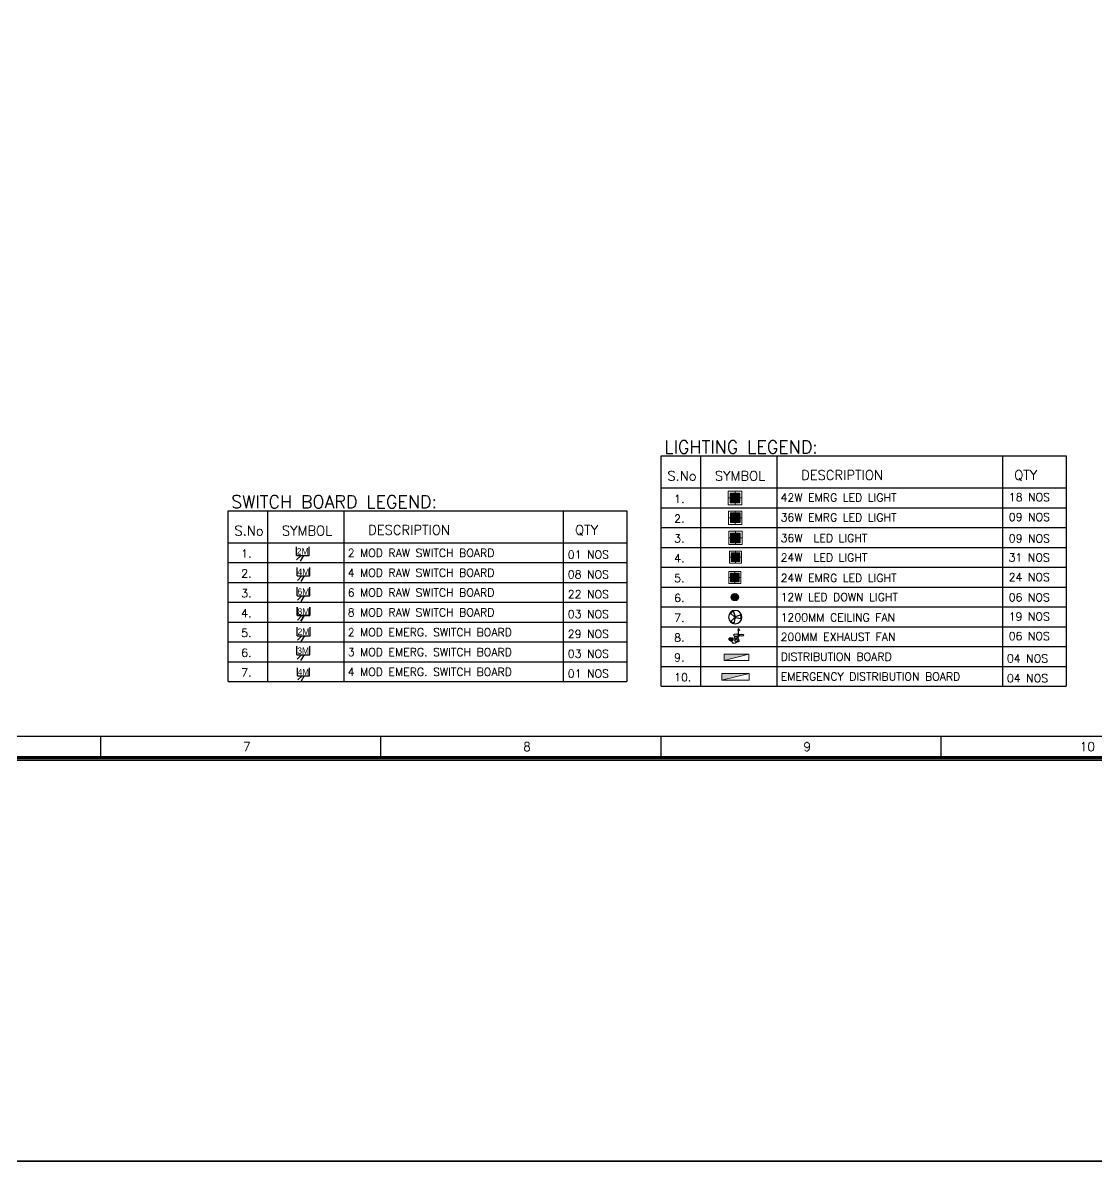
# Model space of a CAD drawing. Header units: millimetres. Extents: x 1380494 to 2061523, y -305664 to -174999.
# Drawn here: x 1564967 to 1581737, y -224422 to -206640 of the extents above; entities that cross this region are included whole.
import ezdxf
from ezdxf.enums import TextEntityAlignment as Align

# ---------------------------------------------------------------- set-up
doc = ezdxf.new("R2010")
doc.units = ezdxf.units.MM
doc.header["$LTSCALE"] = 600
doc.header["$MEASUREMENT"] = 0
doc.linetypes.add('ACAD_ISO04W100', pattern=[30, 24, -3, 0, -3])
doc.linetypes.add('CONTINU', pattern=[0])
for name, color, linetype in [('24W RAW POWER', 1, 'Continuous'), ('24W UPS POWER LIGHT', 5, 'Continuous'), ('ELE 36W EMERGENCY LIGHT', 5, 'Continuous'), ('ELE 36W LED LIGHT', 6, 'Continuous'), ('ELE-1200MM CEILINGFAN', 6, 'Continuous'), ('ELE-12W LED', 1, 'Continuous'), ('ELE-2M RAW P.SB', 40, 'Continuous'), ('ELE-2M UPS P.SB', 3, 'Continuous'), ('ELE-3M RAW P.SB', 40, 'Continuous'), ('ELE-3M UPS P.SB', 3, 'Continuous'), ('ELE-4M RAW P.SB', 7, 'Continuous'), ('ELE-6M RAW P.SB', 40, 'Continuous'), ('ELE-EXHAUST FAN', 10, 'Continuous'), ('ELE-LIGHTING WIRRING', 7, 'Continuous'), ('TITLE', 7, 'Continuous')]:
    doc.layers.add(name, color=color, linetype=linetype)
doc.layers.add('AREA', color=193, linetype='Continuous', plot=False)
for name, color, linetype, lineweight in [('axes', 40, 'ACAD_ISO04W100', 25), ('ELE-24W EMERGENCY  LED LIGHT', 5, 'Continuous', 18), ('ELE-24W LED LIGHT', 1, 'Continuous', 18), ('ELE-36W EMERGENCY  LED LIGHT', 7, 'Continuous', 18), ('ELE-36W LED LIGHT', 210, 'Continuous', 18), ('ELE-4M UPS P.SB', 3, 'Continuous', 9), ('ELE-8M RAW P.SB', 40, 'Continuous', 35), ('ELE. DB', 1, 'Continuous', 9), ('HATCH', 8, 'Continuous', 5), ('P-Wall', 250, 'Continuous', 35)]:
    doc.layers.add(name, color=color, linetype=linetype, lineweight=lineweight)
doc.layers.add('ELE-42W EMERGENCY DOWN LIGHT', color=7, linetype='Continuous', lineweight=0, true_color=0x608ec6)
doc.styles.add('ROMANS', font='romans.shx')
doc.styles.get("Standard").update_dxf_attribs({"font": 'stylu.ttf'})

# ---------------------------------------------------------------- blocks, each defined once
blk = doc.blocks.new('A$C66962185')
at = {"layer": 'TITLE'}
blk.add_line((360.7044688029871, -141176.0335827269), (2.142495829925183, -141176.0335827269), dxfattribs=at)
at = {"layer": 'TITLE', "color": 0}
for p, q in [((181.4234823164561, -141178.3291139239), (181.4234823164561, -141176.0335827269)), ((211.6862352637189, -141178.3291139239), (211.6862352637189, -141176.0335827269)), ((241.9489882109702, -141178.3291139239), (241.9489882109702, -141176.0335827269)), ((272.211741158233, -141178.3291139239), (272.211741158233, -141176.0335827269))]:
    blk.add_line(p, q, dxfattribs=at)
at = {"layer": 'TITLE', "color": 7, "const_width": 0.3550222037433294}
blk.add_lwpolyline([(363, -140928.3645569619), (363, -141178.3291139239), (0, -141178.3291139239), (0, -140928.3645569619)], close=True, dxfattribs=at)
at = {"layer": 'TITLE', "color": 0, "style": 'ROMANS'}
for s, p in [('7', (197.2001258680918, -141177.1468621627)), ('8', (227.4628788153447, -141177.1468621627)), ('9', (257.7256317626059, -141177.1468621627)), ('10', (287.9883847098687, -141177.1468621627))]:
    blk.add_text(s, height=0.9515322989103907, dxfattribs=at).set_placement(p, align=Align.MIDDLE)
blk = doc.blocks.new('ELE.EMERGENCY 40W LED LIGHT')
at = {"layer": 'ELE-36W EMERGENCY  LED LIGHT'}
h = blk.add_hatch(dxfattribs=at)
h.set_pattern_fill('ANSI31', color=5, scale=300, style=0)
h.set_pattern_definition([(45, (0, 0), (-26.51650429449553, 26.51650429449553), [])])
h.paths.add_polyline_path([(-207.71532323258, -207.7153232324927), (-207.71532323258, 207.7153232324927), (207.71532323258, 207.7153232324927), (207.71532323258, -207.7153232324927)])
for p, q in [((-288, 0), (288, 0)), ((0, 288), (0, -288))]:
    blk.add_line(p, q, dxfattribs=at)
for points in [[(-288, -288), (-288, 288), (288, 288), (288, -288)], [(-207.71532323258, -207.7153232324927), (-207.71532323258, 207.7153232324927), (207.71532323258, 207.7153232324927), (207.71532323258, -207.7153232324927)]]:
    blk.add_lwpolyline(points, close=True, dxfattribs=at)
blk = doc.blocks.new('light300x600')
at = {"layer": 'ELE-36W LED LIGHT', "lineweight": 0}
for p, q in [((918214.7090835375, -78407.37249509472), (918214.7090835375, -79007.37249509478)), ((918814.7090835375, -78407.37249509472), (918214.7090835375, -78407.37249509472)), ((918214.7090835375, -78707.37249509475), (918814.7090835375, -78707.37249509475)), ((918298.3389551704, -78491.25845918385), (918298.5950476268, -78491.00236672752)), ((918298.3389551704, -78544.29146777285), (918351.6280562157, -78491.00236672752)), ((918298.3389551701, -78597.32447636187), (918404.6610648044, -78491.00236672758)), ((918298.3389551701, -78650.35748495086), (918457.6940733936, -78491.00236672755)), ((918298.3389551704, -78703.39049353982), (918510.7270819825, -78491.00236672752)), ((918298.3389551704, -78756.4235021288), (918563.7600905717, -78491.00236672751)), ((918298.3389551701, -78809.45651071782), (918616.7930991607, -78491.00236672758)), ((918298.3389551701, -78862.48951930682), (918669.8261077496, -78491.00236672752)), ((918298.3389551704, -78915.52252789578), (918722.8591163385, -78491.00236672752)), ((918298.3389551701, -78491.00236672754), (918298.3389551701, -78923.74262346195)), ((918731.0792119048, -78491.00236672754), (918298.3389551701, -78491.00236672754)), ((918343.1518681933, -78923.7426234619), (918731.0792119048, -78535.81527975028)), ((918396.1848767822, -78923.74262346196), (918731.0792119048, -78588.8482883393)), ((918449.2178853712, -78923.74262346196), (918731.0792119048, -78641.88129692829)), ((918502.2508939601, -78923.7426234619), (918731.0792119048, -78694.91430551725)), ((918514.7090835375, -78407.37249509472), (918514.7090835375, -79007.37249509478)), ((918555.2839025491, -78923.74262346193), (918731.0792119048, -78747.94731410629)), ((918608.316911138, -78923.74262346196), (918731.0792119048, -78800.98032269526)), ((918731.0792119048, -78923.74262346195), (918731.0792119048, -78491.00236672754)), ((918814.7090835375, -79007.37249509478), (918814.7090835375, -78407.37249509472)), ((918214.7090835375, -79007.37249509478), (918814.7090835375, -79007.37249509478)), ((918298.3389551701, -78923.74262346195), (918731.0792119048, -78923.74262346195)), ((918661.349919727, -78923.74262346196), (918731.0792119048, -78854.01333128425)), ((918714.3829283161, -78923.74262346199), (918731.0792119048, -78907.04633987321))]:
    blk.add_line(p, q, dxfattribs=at)
blk = doc.blocks.new('24w led light')
at = {"layer": 'ELE-24W LED LIGHT', "color": 1, "lineweight": 0}
for p, q in [((159.0000000012145, 158.9999999986694), (-159.9999999987274, 159.0000000012225)), ((-159.9999999987274, 159.0000000012225), (-160.0000000012806, -159.9999999987194)), ((114.5367849160933, 114.5367849143026), (-115.5367849143026, 114.5367849161594)), ((-115.5367849143026, 114.5367849161594), (-115.5367849161594, -115.5367849143526)), ((110.1664341049445, -115.5367849160353), (-115.5367849143606, 110.1664341068094)), ((81.97055120514068, -115.5367849159193), (-115.5367849145927, 81.97055120700553)), ((53.77466830533685, -115.5367849157452), (-115.5367849147668, 53.77466830725971)), ((25.57878540547499, -115.536784915397), (-115.5367849150569, 25.57878540745588)), ((114.5367849144106, -91.7112528255815), (-91.71125282390676, 114.5367849159273)), ((114.5367849147007, -63.51536992577766), (-63.51536992410293, 114.5367849156952)), ((114.5367849149328, -35.31948702603185), (-35.31948702429909, 114.5367849155211)), ((114.5367849151069, -7.123604126228013), (-7.123604124495255, 114.536784915289)), ((-0.5000000012805742, -159.999999999996), (-0.4999999987274407, 158.999999999946)), ((114.536784915339, 21.07227877357582), (21.07227877536661, 114.5367849150569)), ((114.5367849155711, 49.26816167332163), (49.26816167511242, 114.5367849148248)), ((114.5367849158032, 77.46404457312546), (77.46404457497428, 114.5367849145927)), ((114.5367849160353, 105.6599274730454), (105.6599274747201, 114.5367849143606)), ((114.5367849142945, -115.5367849162094), (114.5367849160933, 114.5367849143026)), ((158.9999999987194, -160.0000000012726), (159.0000000012145, 158.9999999986694)), ((-160.000000000004, -0.4999999987194258), (158.999999999996, -0.5000000012725593)), ((-160.0000000012806, -159.9999999987194), (158.9999999987194, -160.0000000012726)), ((-2.617097494328851, -115.5367849151649), (-115.536784915231, -2.617097492464012)), ((-30.81298039413269, -115.5367849150489), (-115.5367849154631, -30.81298039220982)), ((-59.00886329393652, -115.5367849148168), (-115.5367849156952, -59.00886329212971)), ((-87.20474619374036, -115.5367849144686), (-115.5367849159273, -87.20474619181749)), ((-115.4006290935442, -115.5367849142945), (-115.5367849161594, -115.4006290915633)), ((-115.5367849161594, -115.5367849143526), (114.5367849142945, -115.5367849162094))]:
    blk.add_line(p, q, dxfattribs=at)
blk = doc.blocks.new('24w led emeregency')
at = {"layer": 'ELE-24W EMERGENCY  LED LIGHT'}
h = blk.add_hatch(dxfattribs=at)
h.set_pattern_fill('ANSI31', scale=166.666666666665, style=0)
h.set_pattern_definition([(45, (0, 0), (-14.73139127471959, 14.7313912747196), [])])
h.paths.add_polyline_path([(-115.397401795839, -115.397401795839), (-115.397401795839, 115.397401795839), (115.397401795839, 115.397401795839), (115.397401795839, -115.397401795839)])
at = {"layer": 'ELE-24W EMERGENCY  LED LIGHT', "color": 5}
for p, q in [((-160, 0), (160, 0)), ((0, 160), (0, -160))]:
    blk.add_line(p, q, dxfattribs=at)
for points in [[(-160, -160), (-160, 160), (160, 160), (160, -160)], [(-115.397401795839, -115.397401795839), (-115.397401795839, 115.397401795839), (115.397401795839, 115.397401795839), (115.397401795839, -115.397401795839)]]:
    blk.add_lwpolyline(points, close=True, dxfattribs=at)
blk = doc.blocks.new('A$C07FB25EA')
at = {"layer": 'ELE-1200MM CEILINGFAN', "color": 3}
for p, q in [((-14.84286138923198, -1.026129745423532), (-14.81482261964993, 2.37777899041248)), ((-11.7984145034352, 4.548378357842012), (-2.224771563924151, 1.439198100535577)), ((0.2555713899018883, 2.637343919337582), (3.168330920685548, 12.07415516399124)), ((9.838218455632159, 7.943537505430868), (2.358767898105725, 1.207109641702118)), ((6.532776267500593, 13.36735990063607), (9.466628320107704, 11.64112324596863)), ((-2.411792527615034, -1.097340643536882), (-12.04069056159642, -3.293222517087997)), ((1.960196047803038, -12.49191586327652), (-0.1339963341779367, -2.646307742243152)), ((2.156221137716784, -1.540003275806157), (8.872359640910874, -8.780932646906876)), ((8.31008512173139, -12.34123015521618), (5.348194299542229, -14.01890223638475))]:
    blk.add_line(p, q, dxfattribs=at)
at = {"layer": 'ELE-1200MM CEILINGFAN', "color": 5, "ltscale": 10}
blk.add_circle((0, 0), 16.44920765180997, dxfattribs=at)
at = {"layer": 'ELE-1200MM CEILINGFAN', "color": 3}
for radius in [2.649698036423876, 1.57768634052507]:
    blk.add_circle((0, 0), radius, dxfattribs=at)
for centre, radius, start, end in [((-12.51198974412546, 2.358810032856127), 2.302911000000001, 71.9493309579858, 179.5280523201116), ((5.364932230608247, 11.38253260855709), 2.302911, 59.52805232013018, 162.5228544712673), ((8.29878428322263, 9.656295953875087), 2.302911, 311.9493309576654, 59.52805232013018), ((-12.54002851371843, -1.045098702990799), 2.302911000000001, 179.5280523201116, 282.5228544713182), ((4.213205460910103, -12.01510598673485), 2.302911000000001, 191.9493309577734, 299.5280523201873), ((7.175096283113817, -10.33743390556629), 2.302911000000001, 299.5280523201873, 42.52285447146621)]:
    blk.add_arc(centre, radius, start, end, dxfattribs=at)
blk = doc.blocks.new('A$C44D17E71')
at = {"layer": 'ELE-EXHAUST FAN', "color": 1}
for p, q in [((-13.29599733809255, 0.7159641550460947), (-9.753207352478512, 2.099846774310208)), ((-13.29599733809255, 0.7159641550460947), (-9.753207352328673, -0.4807560357785405)), ((-9.753207352478512, 2.099846774310208), (-9.753207352328673, -0.4807560357785405)), ((-0.9728406073775204, 0.8095453698751953), (-9.753207352478512, 0.8095453698751953)), ((6.624894357317842, -9.319243077637587), (4.708301747763088, -9.310921312920549)), ((4.708301747549129, -9.31092131185462), (4.708301747527756, -16.79750919255232)), ((6.592107783299824, -16.80575916425325), (4.708301747527756, -16.79743739952348)), ((6.592107783299824, -16.80575916425325), (6.624894357082511, -9.319243076573478)), ((6.606356718972009, -13.55214423543978), (10.06401058358968, -13.56728674265971)), ((6.608972073030898, -12.95495190956128), (10.06662593766994, -12.97009441677576))]:
    blk.add_line(p, q, dxfattribs=at)
blk.add_ellipse((-0.9728406073561473, 5.636987982185019), major_axis=(-4.194098581760904e-11, -4.827442612307142), ratio=0.3635497343302502, dxfattribs=at)
at = {"layer": 'ELE-EXHAUST FAN', "color": 1, "extrusion": (0, 0, -1)}
blk.add_ellipse((-0.9728406073561473, -4.017897242429171), major_axis=(-4.194039462639472e-11, 4.827442612307142), ratio=0.3635497343302502, dxfattribs=at)
blk.add_ellipse((6.311101380334847, -13.0611986838426), major_axis=(0.01644494446120371, 3.755053575657497), ratio=0.9999999968774386, start_param=0.07928288612717244, end_param=3.06230976746262, dxfattribs=at)
at = {"layer": 'ELE-EXHAUST FAN', "color": 1}
blk.add_open_spline([(-1.040462210238502, 0.8131301081702986), (-0.794110476796277, -0.2959092840810627), (3.443820170653225, 2.503108630342467), (7.593877717068608, -7.044175584480399), (-0.9620381850488684, -5.976623083626691), (5.220079382851281, 0.4063643747449532), (14.26886167446287, 3.094036723225145), (9.160937442755994, -9.394371721256903), (5.4319324894484, -2.528912989344462), (11.72688167262936, 0.02392873297139886), (16.82435437684603, -10.78942685045513), (10.13837529740211, -10.70616108024435), (10.06508547398614, -12.97008767044419)], degree=3, knots=[0, 0, 0, 0, 6.261698984633693, 12.35289337727386, 15.78723858549406, 21.85874170938161, 28.75275539672618, 35.67821749018282, 39.22549451667553, 45.35410703231142, 53.69387849876626, 67.42145290315356, 67.42145290315356, 67.42145290315356, 67.42145290315356], dxfattribs=at)
blk = doc.blocks.new('18W LED')
at = {"layer": 'ELE-12W LED'}
h = blk.add_hatch(dxfattribs=at)
h.set_pattern_fill('ANSI31', color=252)
h.set_pattern_definition([(45, (-1135553.90972861, 459369.4158411386), (-2.245064030267288, 2.245064030267288), [])])
edge = h.paths.add_edge_path()
edge.add_arc((0, 0), 85.66142586955375, 0, 360)
at = {"layer": 'ELE-12W LED', "color": 1}
for p, q in [((-126.0971237812191, 0), (126.0971237812191, 0)), ((0, -126.0971237812773), (0, 126.0971237812773))]:
    blk.add_line(p, q, dxfattribs=at)
for radius in [126.0971237812657, 85.66142586955375]:
    blk.add_circle((0, 0), radius, dxfattribs=at)
blk = doc.blocks.new('54W EME')
at = {"layer": 'ELE-42W EMERGENCY DOWN LIGHT'}
h = blk.add_hatch(dxfattribs=at)
h.set_pattern_fill('ANSI31', color=8, scale=312.5000000033303, style=0)
h.set_pattern_definition([(45, (-3.352761268615723e-08, 3.387685865163803e-08), (-27.62135864039388, 27.62135864039388), [])])
h.paths.add_polyline_path([(-216.3701284029521, -216.370128335664), (-216.3701284029521, 216.3701284034178), (216.3701283358969, 216.3701284034178), (216.3701283358969, -216.370128335664)])
for p, q in [((-300.0000000367872, 3.387685865163803e-08), (299.999999969732, 3.387685865163803e-08)), ((-3.352761268615723e-08, 300.0000000370201), (-3.352761268615723e-08, -299.9999999692664))]:
    blk.add_line(p, q, dxfattribs=at)
for points in [[(-300.0000000367872, -299.9999999692664), (-300.0000000367872, 300.0000000370201), (299.999999969732, 300.0000000370201), (299.999999969732, -299.9999999692664)], [(-216.3701284029521, -216.370128335664), (-216.3701284029521, 216.3701284034178), (216.3701283358969, 216.3701284034178), (216.3701283358969, -216.370128335664)]]:
    blk.add_lwpolyline(points, close=True, dxfattribs=at)
blk = doc.blocks.new('RPDB')
at = {"layer": 'ELE. DB'}
h = blk.add_hatch(color=1, dxfattribs=at)
h.dxf.hatch_style = 1
h.paths.add_polyline_path([(150, -5.684341886080801e-14), (150, 600), (0, 600)])
at = {"layer": 'ELE. DB', "color": 1}
blk.add_line((0, 600), (150, 0), dxfattribs=at)
blk.add_lwpolyline([(0, 0), (0, 600), (150, 600), (150, 0)], close=True, dxfattribs=at)
blk = doc.blocks.new('UPS DB')
at = {"layer": 'HATCH'}
h = blk.add_hatch(color=3, dxfattribs=at)
h.dxf.hatch_style = 1
h.paths.add_polyline_path([(0, -150), (600, -150), (600, 0)])
at = {"layer": 'ELE. DB', "color": 3}
blk.add_line((600, 0), (0, -150), dxfattribs=at)
blk.add_lwpolyline([(0, 0), (600, 0), (600, -150), (0, -150)], close=True, dxfattribs=at)
blk = doc.blocks.new('2M UPS SB')
at = {"layer": 'ELE-2M UPS P.SB', "color": 3}
for p, q in [((-133.7655910551548, 160), (-69.26612788438797, 265.2194964364171)), ((-88.23655763268471, 160), (-3.38374388217926, 244.8528137430549)), ((-240, 160), (-240, 0)), ((0, 160), (-240, 160)), ((0, 160), (0, 0))]:
    blk.add_line(p, q, dxfattribs=at)
blk.add_text('2M', height=120, rotation=180, dxfattribs=at).set_placement((-6.021764248609543, 142.9791077449918))
blk = doc.blocks.new('2M SB')
at = {"layer": 'ELE-2M RAW P.SB'}
for p, q in [((-133.7655910551548, 160), (-69.26612788438797, 265.2194964364171)), ((-88.23655763268471, 160), (-3.38374388217926, 244.8528137430549)), ((-240, 160), (-240, 0)), ((0, 160), (-240, 160)), ((0, 160), (0, 0))]:
    blk.add_line(p, q, dxfattribs=at)
blk.add_text('2M', height=120, rotation=180, dxfattribs=at).set_placement((-6.021764248609543, 142.9791077449918))
blk = doc.blocks.new('4M P.SB')
at = {"layer": 'ELE-2M RAW P.SB'}
for p, q in [((0, 0), (3.333333333328483, 0)), ((0, 0), (0, -5)), ((0, -2.786783146984817), (-2.192072842430207, -1.443044330924749)), ((0, -1.838261617347598), (-1.76776695298031, -0.07049466421449324)), ((0, -5), (3.333333333328483, -5))]:
    blk.add_line(p, q, dxfattribs=at)
blk.add_text('4M', height=2.5, rotation=269.9999999999999, dxfattribs=at).set_placement((0.3546019219793379, -0.1254534218460321))
blk = doc.blocks.new('3M UPS SB')
at = {"layer": 'ELE-3M UPS P.SB', "color": 3}
for p, q in [((-133.7655910551548, 160), (-69.26612788438797, 265.2194964364171)), ((-88.23655763268471, 160), (-3.38374388217926, 244.8528137430549)), ((-240, 160), (-240, 0)), ((0, 160), (-240, 160)), ((0, 160), (0, 0))]:
    blk.add_line(p, q, dxfattribs=at)
blk.add_text('3M', height=120, rotation=180, dxfattribs=at).set_placement((-6.021764248609543, 142.9791077449918))
blk = doc.blocks.new('S-SKIRT')
at = {"layer": 'ELE-3M RAW P.SB'}
for p, q in [((4, 6), (0, 6)), ((4, 0), (4, 6)), ((4, 0), (0, 0)), ((4, 3.344139776646216), (6.630487410939168, 1.731653196809248)), ((4, 2.205913940540995), (6.121320343560001, 0.08459359698144908))]:
    blk.add_line(p, q, dxfattribs=at)
blk.add_text('6M', height=3, rotation=90, dxfattribs=at).set_placement((3.574477693648078, 0.1505441061744932))
blk = doc.blocks.new('TEWEE')
at = {"layer": 'ELE-8M RAW P.SB'}
for p, q in [((-187.5000000005821, 0), (-187.5000000005821, 125.0000000002037)), ((-187.5000000005821, 0), (0, 0)), ((-118.5651893498143, 0), (-184.8564500925131, -66.29126073696534)), ((-82.99563198827673, 0), (-133.3858375907876, -82.20273159138742)), ((0, 0), (0, 125.0000000002037))]:
    blk.add_line(p, q, dxfattribs=at)
blk.add_text('8M', height=93.75000000029215, dxfattribs=at).set_placement((-182.7954966813559, 13.29757207425428))
blk = doc.blocks.new('4M UPS')
at = {"layer": 'ELE-2M UPS P.SB', "color": 3}
for p, q in [((125.000040929066, -4.304808680899441e-05), (4.092906601727009e-05, -4.304808680899441e-05)), ((125.000040929066, -187.5000430482032), (125.000040929066, -4.304808680899441e-05)), ((125.000040929066, -82.99567503630533), (207.2027725202497, -133.385880638496)), ((125.000040929066, -118.5652323976101), (191.2913016660605, -184.8564931402507)), ((125.000040929066, -187.5000430482032), (4.092906601727009e-05, -187.5000430482032))]:
    blk.add_line(p, q, dxfattribs=at)
blk.add_text('4M', height=93.75000000006436, rotation=89.99999999999979, dxfattribs=at).set_placement((111.7024688548408, -182.795539728977))

msp = doc.modelspace()

# ---------------------------------------------------------------- linework, layer by layer
at = {"layer": 'AREA'}
for points in [[(1539896.813986779, -181916.0400007403), (1592493.518009221, -181916.0400007403), (1592493.518009221, -218162.5549147001), (1539896.813986779, -218162.5549147001)], [(1539941.813986779, -181961.0400007403), (1592448.518009221, -181961.0400007403), (1592448.518009221, -218117.5549147001), (1539941.813986779, -218117.5549147001)]]:
    msp.add_lwpolyline(points, close=True, dxfattribs=at)
at = {"layer": 'axes', "color": 7, "linetype": 'CONTINU'}
for p, q in [((1575555.423304602, -213406.2960502906), (1575555.423304602, -217003.7392039551)), ((1576744.372613369, -213406.2960502906), (1576744.372613369, -217003.7392039551)), ((1580272.093200004, -213406.2960502906), (1580272.093200004, -217003.7392039551)), ((1574940.514140083, -213905.9025783586), (1581266.423523296, -213905.9025783586)), ((1568791.339776395, -214262.6529081467), (1568791.339776393, -216930.7450741309)), ((1569980.289085163, -214262.6529081467), (1569980.289085161, -216930.7450741309)), ((1573411.36625195, -214262.6529081467), (1573411.366251948, -216930.7450741309)), ((1574940.514140083, -214215.6862409181), (1581266.423523296, -214215.6862409181)), ((1574940.514140083, -214525.4699034775), (1581266.423523296, -214525.4699034775)), ((1568176.430611877, -214762.2594362147), (1574405.696575241, -214762.2594362147)), ((1574940.514140083, -214835.253566037), (1581266.423523296, -214835.253566037)), ((1568176.430611877, -215072.0430987741), (1574405.696575241, -215072.0430987741)), ((1574940.514140083, -215145.0372285965), (1581266.423523296, -215145.0372285965)), ((1568176.430611877, -215381.8267613336), (1574405.696575241, -215381.8267613336)), ((1574940.514140083, -215454.8208911559), (1581266.423523296, -215454.8208911559)), ((1568176.430611877, -215691.6104238931), (1574405.696575241, -215691.6104238931)), ((1574940.514140083, -215764.6045537154), (1581266.423523296, -215764.6045537154)), ((1568176.430611877, -216001.3940864525), (1574405.696575241, -216001.3940864525)), ((1574940.514140083, -216074.3882162748), (1581266.423523303, -216074.3882162748)), ((1568176.430611877, -216311.177749012), (1574405.696575241, -216311.177749012)), ((1574940.514140083, -216384.1718788362), (1581266.423523303, -216384.1718788362)), ((1568176.430611877, -216620.9614115715), (1574405.696575241, -216620.9614115715)), ((1574940.514140083, -216693.9555413956), (1581266.423523303, -216693.9555413956)), ((1568176.430611877, -216930.7450741309), (1574405.696575241, -216930.7450741309)), ((1574940.514140083, -217003.7392039551), (1581266.423523303, -217003.7392039551))]:
    msp.add_line(p, q, dxfattribs=at)
for points in [[(1574940.514140087, -217003.7392039551), (1574940.514140083, -213406.2960502906), (1581266.423523296, -213406.2960502906), (1581266.423523299, -217003.7392039551)], [(1568176.430611877, -216930.7450741309), (1568176.430611877, -214262.6529081467), (1574405.696575241, -214262.6529081467), (1574405.696575241, -216930.7450741309)]]:
    msp.add_lwpolyline(points, dxfattribs=at)
at = {"layer": 'P-Wall', "color": 30, "true_color": 0xf8991e}
msp.add_lwpolyline([(1532338.503809844, -174998.8580140677), (1598775.822816538, -174998.8580140677), (1598775.822816538, -224422.1167756764), (1532338.503809844, -224422.1167756764)], close=True, dxfattribs=at)

# ---------------------------------------------------------------- block references
at = {"layer": '24W RAW POWER', "lineweight": 9, "xscale": 0.5845946691697645, "yscale": 0.5845946691697645, "zscale": 0.5845946691697645}
msp.add_blockref('24w led light', (1576101.355254053, -214984.8971380154), dxfattribs=at)
at = {"layer": '24W UPS POWER LIGHT', "lineweight": 9, "xscale": 0.5827678108277604, "yscale": 0.5827678108277604, "zscale": 0.5827678108277604}
msp.add_blockref('24w led emeregency', (1576091.543933413, -215303.8663234069), dxfattribs=at)
at = {"layer": 'ELE 36W EMERGENCY LIGHT', "xscale": 0.36422988176771, "yscale": 0.36422988176771, "zscale": 0.36422988176771}
msp.add_blockref('ELE.EMERGENCY 40W LED LIGHT', (1576096.291356652, -214370.8704033374), dxfattribs=at)
at = {"layer": 'ELE 36W LED LIGHT', "xscale": 0.3496606864969679, "yscale": 0.3496606864969679, "zscale": 0.3496606864969679, "rotation": 89.9999999995464}
msp.add_blockref('light300x600', (1548578.700155764, -535853.7715348629), dxfattribs=at)
at = {"layer": 'ELE-1200MM CEILINGFAN', "color": 7, "ltscale": 8, "xscale": -6.343525579293813, "yscale": 6.343525579293813, "zscale": 6.343525579293813}
msp.add_blockref('A$C07FB25EA', (1576096.706110409, -215923.0947467359), dxfattribs=at)
at = {"layer": 'ELE-12W LED', "color": 6, "xscale": 0.4614878133998618, "yscale": 0.4614878133998618, "zscale": 0.4614878133998618}
msp.add_blockref('18W LED', (1576091.543933413, -215612.1051135688), dxfattribs=at)
at = {"layer": 'ELE-2M RAW P.SB', "color": 6, "xscale": 0.8333333333330731, "yscale": 0.8333333333330731, "zscale": 0.8333333333330731, "rotation": 179.9999999999999}
msp.add_blockref('2M SB', (1569241.630372185, -214826.1530251272), dxfattribs=at)
at = {"layer": 'ELE-2M UPS P.SB', "color": 6, "xscale": 0.8333333333330731, "yscale": 0.8333333333330731, "zscale": 0.8333333333330731, "rotation": 180}
msp.add_blockref('2M UPS SB', (1569255.235849771, -216081.5561326246), dxfattribs=at)
at = {"layer": 'ELE-3M UPS P.SB', "color": 6, "xscale": 0.8333333333330731, "yscale": 0.8333333333330731, "zscale": 0.8333333333330731, "rotation": 180}
msp.add_blockref('3M UPS SB', (1569249.580409352, -216378.1390074837), dxfattribs=at)
at = {"layer": 'ELE-42W EMERGENCY DOWN LIGHT', "linetype": 'ByBlock', "xscale": 0.3543787660439607, "yscale": 0.3543787660439607, "zscale": 0.3543787660439607}
msp.add_blockref('54W EME', (1576094.047770643, -214061.766688027), dxfattribs=at)
at = {"layer": 'ELE-4M RAW P.SB', "color": 7, "linetype": 'CONTINU', "xscale": 39.99999999998751, "yscale": 39.99999999998751, "zscale": 39.99999999998751, "rotation": 89.99999999999993}
msp.add_blockref('4M P.SB', (1569253.359007789, -215279.767452148), dxfattribs=at)
at = {"layer": 'ELE-4M UPS P.SB', "rotation": 270}
msp.add_blockref('4M UPS', (1569447.83509516, -216713.9781010837), dxfattribs=at)
at = {"layer": 'ELE-6M RAW P.SB', "xscale": 33.33333333327715, "yscale": 33.33333333327715, "zscale": 33.33333333327715, "rotation": 269.9999999999999}
msp.add_blockref('S-SKIRT', (1569253.359007789, -215456.2177813743), dxfattribs=at)
at = {"layer": 'ELE-8M RAW P.SB', "xscale": 1.066666666663143, "yscale": 1.066666666663143, "zscale": 1.066666666663143}
msp.add_blockref('TEWEE', (1569453.359007788, -215899.3347772669), dxfattribs=at)
at = {"layer": 'ELE-EXHAUST FAN', "xscale": 8.475743973959146, "yscale": 8.475743973959146, "zscale": 8.475743973959146, "rotation": 270}
msp.add_blockref('A$C44D17E71', (1576143.266256168, -216212.5733105252), dxfattribs=at)
at = {"layer": 'ELE. DB'}
for name, p, xscale, yscale, zscale, rotation in [('RPDB', (1576311.208093263, -216599.7283195714), 0.6480274736287961, 0.6480274736287961, 0.6480274736287961, 89.9999999999999), ('UPS DB', (1576312.290484763, -216907.8842182151), 0.7097461312461177, 0.7097461312461177, 0.7097461312461177, 179.9999999999998)]:
    msp.add_blockref(name, p, dxfattribs=dict(at, xscale=xscale, yscale=yscale, zscale=zscale, rotation=rotation))
at = {"layer": 'TITLE', "xscale": 144.6465675549349, "yscale": 144.6465665108379, "zscale": 144.6465669265092}
msp.add_blockref('A$C66962185', (1539941.813986779, 20202843.01715146), dxfattribs=at)

# ---------------------------------------------------------------- texts
at = {"layer": 'ELE-LIGHTING WIRRING', "color": 7, "linetype": 'CONTINU', "attachment_point": 1, "style": 'ROMANS'}
for s, insert, char_height, width in [('{\\C256;LIGHTING LEGEND:}', (1574987.185293428, -213165.2071732572), 200, 4776.922887177672), ('{\\C256;S.No}', (1575036.686935372, -213641.5528791221), 150, 383.9574033416962), ('{\\C256;SYMBOL}', (1575779.267115972, -213641.5528791221), 150, 383.9574033416962), ('{\\C256;DESCRIPTION}', (1577125.852269783, -213629.4330115943), 150, 383.9574033416962), ('{\\C256;QTY}', (1580455.000946803, -213629.4330115943), 150, 383.9574033417739), ('{\\C256;SWITCH BOARD LEGEND:}', (1568223.101765221, -214021.5640311133), 200, 4776.922887177672), ('{\\C256;1.}', (1575143.128089636, -214012.8674171707), 125, 383.9574033416962), ('{\\C256;42W EMRG LED LIGHT}', (1576806.125842585, -213993.9183781213), 125, 2689.156207496025), ('{\\C256;18 NOS\\P}', (1580371.043085119, -213987.4072114463), 125, 1147.951954938937), ('{\\C256;2.}', (1575143.128089636, -214322.6510797302), 125, 383.9574033416962), ('{\\C256;36W EMRG LED LIGHT}', (1576806.125842585, -214303.7020406807), 125, 2689.156207496025), ('{\\C256;09 NOS\\P}', (1580371.043085119, -214297.1908740057), 125, 1147.951954938937), ('{\\C256;S.No}', (1568272.603407165, -214497.9097369782), 150, 383.9574033416962), ('{\\C256;SYMBOL}', (1569015.183587766, -214497.9097369782), 150, 383.9574033416962), ('{\\C256;DESCRIPTION}', (1570361.768741576, -214485.7898694504), 150, 383.9574033416962), ('{\\C256;QTY}', (1573594.273998749, -214485.7898694504), 150, 383.9574033417739), ('{\\C256;3.}', (1575143.128089636, -214632.4347422897), 125, 383.9574033416962), ('{\\C256;36W  LED LIGHT}', (1576806.125842585, -214626.4851919963), 125, 2689.156207496025), ('{\\C256;09 NOS\\P}', (1580371.043085119, -214632.2225239734), 125, 1159.587027767207), ('{\\C256;1.}', (1568379.044561429, -214869.2242750268), 125, 383.9574033416962), ('{\\C256;2 MOD RAW SWITCH BOARD}', (1570042.042314379, -214857.9619505111), 125, 2689.156207496025), ('{\\C256;01 NOS\\P}', (1573480.830868897, -214883.4337193373), 125, 930.3434583204798), ('{\\C256;4.}', (1575143.128089636, -214942.2184048491), 125, 383.9574033416962), ('{\\C256;24W  LED LIGHT}', (1576806.125842585, -214930.6535320702), 125, 2689.156207496025), ('{\\C256;31 NOS\\P}', (1580367.104128173, -214929.5005103527), 125, 1050.993014701176), ('{\\C256;4 MOD RAW SWITCH BOARD}', (1570042.042314379, -215167.7456130724), 125, 2689.156207496025), ('{\\C256;2.}', (1568379.044561429, -215179.0079375863), 125, 383.9574033416962), ('{\\C256;08 NOS\\P}', (1573480.830868897, -215193.2173818986), 125, 1056.638836530503), ('{\\C256;5.}', (1575143.128089636, -215252.0020674104), 125, 383.9574033416962), ('{\\C256;24W EMRG LED LIGHT}', (1576806.125842585, -215249.4443468853), 125, 2689.156207496025), ('{\\C256;24 NOS\\P}', (1580368.619111611, -215236.1714576381), 125, 1066.506445139181), ('{\\C256;3.}', (1568379.044561429, -215488.7916001457), 125, 383.9574033416962), ('{\\C256;6 MOD RAW SWITCH BOARD\\P}', (1570042.042314379, -215477.5292756319), 125, 3079.024548925925), ('{\\C256;22 NOS\\P}', (1573480.830868897, -215503.0010444581), 125, 957.7989753228612), ('{\\C256;6.}', (1575143.128089636, -215561.7857299699), 125, 383.9574033416962), ('{\\C256;12W LED DOWN LIGHT}', (1576806.125842585, -215548.5954087051), 125, 2689.156207496025), ('{\\C256;06 NOS\\P}', (1580368.619111611, -215552.0357622402), 125, 1070.384802748915), ('{\\C256;4.}', (1568379.044561429, -215798.5752627052), 125, 383.9574033416962), ('{\\C256;8 MOD RAW SWITCH BOARD\\P}', (1570042.042314379, -215787.3129381913), 125, 3079.024548925925), ('{\\C256;03 NOS\\P}', (1573480.830868897, -215812.7847070176), 125, 1056.638836530503), ('{\\C256;7.}', (1575143.128089636, -215871.5693925294), 125, 383.9574033416962), ('{\\C256;1200MM CEILING FAN}', (1576806.125842585, -215864.9499347425), 125, 2689.156207496025), ('{\\C256;19 NOS\\P}', (1580368.619111611, -215851.6770454953), 125, 941.3256651214324), ('{\\C256;5.}', (1568379.044561429, -216108.3589252665), 125, 383.9574033416962), ('{\\C256;2 MOD EMERG. SWITCH BOARD}', (1570042.042314379, -216097.0966007526), 125, 3265.722064540256), ('{\\C256;29 NOS\\P}', (1573480.830868897, -216122.568369577), 125, 858.9591141147539), ('{\\C256;8.}', (1575143.128089636, -216181.3530550888), 125, 383.9574033416962), ('{\\C256;200MM EXHAUST FAN}', (1576806.125842585, -216170.0907305731), 125, 2689.156207496025), ('{\\C256;06 NOS\\P}', (1580368.619111611, -216156.8178413241), 125, 974.2722855238244), ('{\\C256;3 MOD EMERG. SWITCH BOARD}', (1570042.042314379, -216406.8802633121), 125, 3051.569031923544), ('{\\C256;6.}', (1568379.044561429, -216418.142587826), 125, 383.9574033416962), ('{\\C256;03 NOS\\P}', (1573480.830868897, -216432.3520321384), 125, 897.3968379180878), ('{\\C256;9.}', (1575143.128089636, -216491.1367176483), 125, 383.9574033416962), ('{\\C256;DISTRIBUTION BOARD}', (1576806.125842585, -216479.8743931344), 125, 2689.156207496025), ('{\\C256;04 NOS\\P}', (1580341.557816951, -216505.3461619607), 125, 935.8345617209561), ('{\\C256;7.\\P}', (1568379.044561429, -216727.9262503854), 125, 383.9574033416962), ('{\\C256;4 MOD EMERG. SWITCH BOARD\\P}', (1570042.042314379, -216716.6639258716), 125, 3051.569031923544), ('{\\C256;01 NOS\\P}', (1573480.830868897, -216742.1356946978), 125, 897.3968379180878), ('{\\C256;10.}', (1575143.128089636, -216800.9203802096), 125, 383.9574033416962), ('{\\C256;EMERGENCY DISTRIBUTION BOARD}', (1576806.125842585, -216789.6580556939), 125, 3468.892890356015), ('{\\C256;04 NOS\\P}', (1580341.557816951, -216815.1298245201), 125, 1029.183319528122)]:
    msp.add_mtext(s, dxfattribs=dict(at, insert=insert, char_height=char_height, width=width))

doc.saveas('drawing.dxf')
